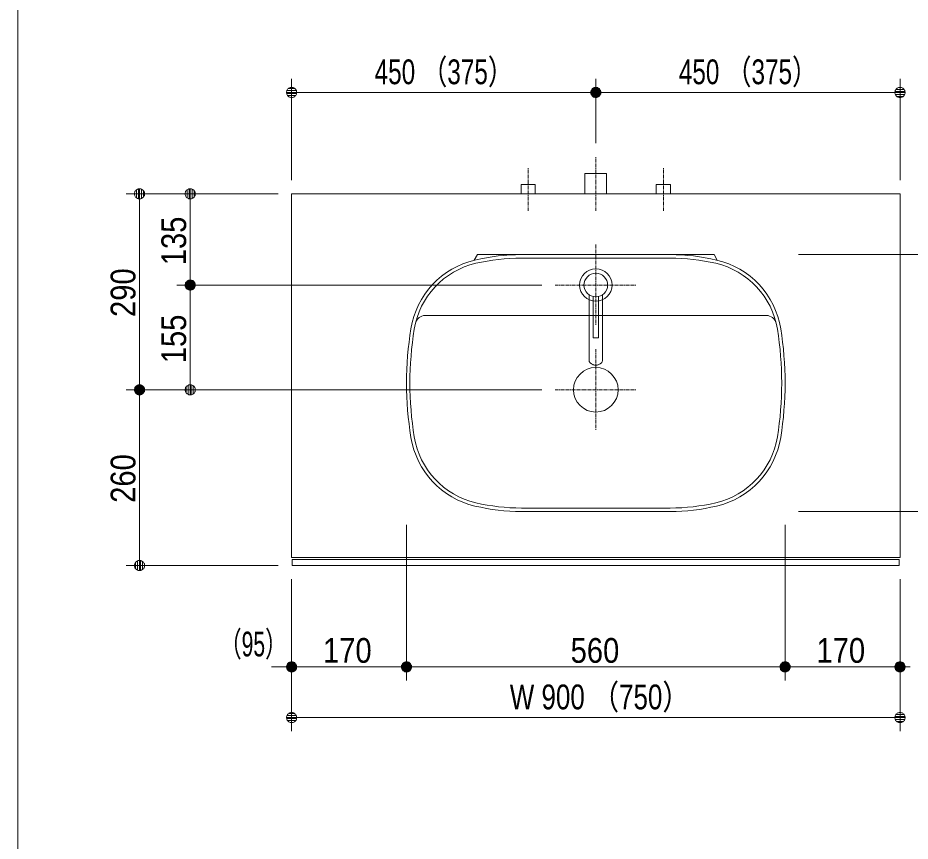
# Model space of a CAD drawing. Units: millimetres, scale not verified. Extents: x -6062 to 6062, y -3045 to 3045.
# Drawn here: x -368 to 953, y -778 to 440 of the extents above; entities that cross this region are included whole.
import ezdxf
from ezdxf.enums import TextEntityAlignment as Align

# ---------------------------------------------------------------- set-up
doc = ezdxf.new("R2010")
doc.units = ezdxf.units.MM
doc.header["$LTSCALE"] = 20
doc.linetypes.add('CHAIN1', pattern=[8, 5, -1, 1, -1])
for name, color, linetype, lineweight in [('0-0_1図面枠', 7, 'Continuous', 9), ('0-1_5ボウル・キャビネット', 7, 'Continuous', 9), ('0-2_2寸法-1', 7, 'Continuous', 9), ('0-3_0', 7, 'Continuous', 9), ('0-4_2寸法-2', 7, 'Continuous', 9), ('0-6_4給排水', 7, 'Continuous', 9)]:
    doc.layers.add(name, color=color, linetype=linetype, lineweight=lineweight)
doc.styles.add('ＭＳ Ｐゴシック', font='')
doc.styles.get('ＭＳ Ｐゴシック').set_extended_font_data('MS PGothic')

# ---------------------------------------------------------------- blocks, each defined once
blk = doc.blocks.new('グループ-4')
at = {"layer": '0-0_1図面枠'}
blk.add_line((28400, 41000), (28400, -48600), dxfattribs=at)
blk = doc.blocks.new('_Dot')
at = {"layer": '0-3_0'}
for p, q in [((-10, 0), (-20, 0)), ((9.78, 2), (-9.78, 2)), ((7.99, 6), (-7.99, 6)), ((9.16, -3.98), (-9.16, -3.98)), ((6, -7.98), (-6, -7.98))]:
    blk.add_line(p, q, dxfattribs=at)
for points in [[(10, 0), (9.92, 1.25), (9.69, 2.49), (9.3, 3.68), (8.76, 4.82), (8.09, 5.88), (7.29, 6.85), (6.37, 7.71), (5.36, 8.44), (4.26, 9.05), (3.09, 9.51), (1.87, 9.82), (0.63, 9.98), (-0.63, 9.98), (-1.87, 9.82), (-3.09, 9.51), (-4.26, 9.05), (-5.36, 8.44), (-6.37, 7.71), (-7.29, 6.85), (-8.09, 5.88), (-8.76, 4.82), (-9.3, 3.68), (-9.69, 2.49), (-9.92, 1.25), (-10, 0), (0, 0)], [(-10, 0), (-9.92, -1.25), (-9.69, -2.49), (-9.3, -3.68), (-8.76, -4.82), (-8.09, -5.88), (-7.29, -6.85), (-6.37, -7.71), (-5.36, -8.44), (-4.26, -9.05), (-3.09, -9.51), (-1.87, -9.82), (-0.63, -9.98), (0.63, -9.98), (1.87, -9.82), (3.09, -9.51), (4.26, -9.05), (5.36, -8.44), (6.37, -7.71), (7.29, -6.85), (8.09, -5.88), (8.76, -4.82), (9.3, -3.68), (9.69, -2.49), (9.92, -1.25), (10, 0), (0, 0)]]:
    blk.add_lwpolyline(points, close=True, dxfattribs=at)
blk = doc.blocks.new('グループ-51')
at = {"layer": '0-1_5ボウル・キャビネット'}
for p, q in [((47700, 1800), (43300, 1800)), ((47700, 1700), (43300, 1700)), ((50543.5, 0), (40456.5, 0)), ((43300, -5700), (47700, -5700)), ((43300, -5800), (47700, -5800))]:
    blk.add_line(p, q, dxfattribs=at)
for points in [[(41905, 1635.5), (42000, 1800), (43300, 1800)], [(49095, 1635.5), (49000, 1800), (47700, 1800)]]:
    blk.add_lwpolyline(points, dxfattribs=at)
for centre, radius, start, end in [((42497.7, -793.2), 2500, 103.25116, 170.74039), ((43300, -4200), 6000, 90, 103.25116), ((43300, -4200), 5900, 90, 103.25116), ((47700, -4200), 6000, 76.74884, 90), ((47700, -4200), 5900, 76.74884, 90), ((48502.3, -793.2), 2500, 9.25961, 76.74884), ((42497.7, -793.2), 2400, 103.25116, 170.74039), ((48502.3, -793.2), 2400, 9.25961, 76.74884), ((40456.5, -300), 300, 90, 166.41711), ((50543.5, -300), 300, 13.58289, 90), ((49900, -2000), 10000, 170.74039, 189.25961), ((49900, -2000), 9900, 170.74039, 189.25961), ((41100, -2000), 9900, 350.74039, 9.25961), ((41100, -2000), 10000, 350.74039, 9.25961), ((42497.7, -3206.8), 2500, 189.25961, 256.74884), ((42497.7, -3206.8), 2400, 189.25961, 256.74884), ((48502.3, -3206.8), 2400, 283.25116, 350.74039), ((48502.3, -3206.8), 2500, 283.25116, 350.74039), ((43300, 200), 5900, 256.74884, 270), ((47700, 200), 5900, 270, 283.25116), ((43300, 200), 6000, 256.74884, 270), ((47700, 200), 6000, 270, 283.25116)]:
    blk.add_arc(centre, radius, start, end, dxfattribs=at)
blk = doc.blocks.new('グループ-52')
at = {"layer": '0-1_5ボウル・キャビネット', "linetype": 'CHAIN1'}
for p, q in [((45500, -1000), (45500, -3400)), ((44300, -2200), (46700, -2200))]:
    blk.add_line(p, q, dxfattribs=at)
at = {"layer": '0-1_5ボウル・キャビネット'}
blk.add_circle((45500, -2200), 660, dxfattribs=at)
blk = doc.blocks.new('グループ-64')
at = {"layer": '0-6_4給排水', "linetype": 'CHAIN1'}
for p, q in [((45500, 2100), (45500, -300)), ((44300, 900), (46700, 900))]:
    blk.add_line(p, q, dxfattribs=at)
at = {"layer": '0-6_4給排水'}
for points in [[(45300, 612.8), (45300, -1317.1), (45300.8, -1330.8), (45303.3, -1345), (45307.7, -1359.2), (45314, -1373.5), (45322.3, -1387.4), (45332.6, -1400.9), (45344.7, -1413.6), (45358.6, -1425.4), (45373.9, -1436), (45390.6, -1445.3), (45408.1, -1453.2), (45426.4, -1459.5), (45445, -1464.4), (45463.6, -1467.7), (45482, -1469.7), (45500, -1470.3), (45518, -1469.7), (45536.4, -1467.7), (45555, -1464.4), (45573.6, -1459.5), (45591.9, -1453.2), (45609.4, -1445.3), (45626.1, -1436), (45641.4, -1425.4), (45655.3, -1413.6), (45667.4, -1400.9), (45677.7, -1387.4), (45686, -1373.5), (45692.3, -1359.2), (45696.7, -1345), (45699.2, -1330.8), (45700, -1317.1), (45700, 612.8)], [(45420, 559.3), (45420, -660), (45580, -660), (45580, 559.3)]]:
    blk.add_lwpolyline(points, dxfattribs=at)
for radius in [480, 350]:
    blk.add_circle((45500, 900), radius, dxfattribs=at)
blk = doc.blocks.new('グループ-68')
at = {"layer": '0-6_4給排水', "linetype": 'CHAIN1'}
blk.add_line((45500, 3100), (45500, 4700), dxfattribs=at)
at = {"layer": '0-6_4給排水'}
blk.add_lwpolyline([(45180, 3600), (45180, 4200), (45820, 4200), (45820, 3600)], dxfattribs=at)
blk = doc.blocks.new('止水栓_平面_W100')
at = {"layer": '0-6_4給排水', "linetype": 'CHAIN1'}
for p, q in [((-2000, -500), (-2000, 780)), ((2000, -500), (2000, 780))]:
    blk.add_line(p, q, dxfattribs=at)
at = {"layer": '0-6_4給排水'}
for points in [[(-2210, 0), (-2210, 280), (-1790, 280), (-1790, 0)], [(1790, 0), (1790, 280), (2210, 280), (2210, 0)]]:
    blk.add_lwpolyline(points, dxfattribs=at)

msp = doc.modelspace()

# ---------------------------------------------------------------- linework, layer by layer
at = {"layer": '0-1_5ボウル・キャビネット'}
for points in [[(37.5, 180), (937.5, 180), (937.5, -358), (37.5, -358)], [(38.5, -361), (936.5, -361), (936.5, -370), (38.5, -370)]]:
    msp.add_lwpolyline(points, close=True, dxfattribs=at)
at = {"layer": '0-2_2寸法-1'}
for p, q in [((37.5, 200), (37.5, 350)), ((487.5, 255), (487.5, 350)), ((487.5, 255), (487.5, 350)), ((937.5, 200), (937.5, 350)), ((472.49, 330), (52.51, 330)), ((502.51, 330), (922.49, 330)), ((-132.5, 180), (-207.5, 180)), ((17.5, 180), (-132.5, 180)), ((-187.5, -94.99), (-187.5, 164.99)), ((-112.5, 60.01), (-112.5, 164.99)), ((787.5, 90), (1107.5, 90)), ((407.5, 45), (-132.5, 45)), ((407.5, 45), (-132.5, 45)), ((-112.5, 29.99), (-112.5, -94.99)), ((-132.5, -110), (-207.5, -110)), ((-132.5, -110), (-207.5, -110)), ((407.5, -110), (-132.5, -110)), ((-187.5, -125.01), (-187.5, -354.99)), ((787.5, -290), (1107.5, -290)), ((207.5, -310), (207.5, -540)), ((767.5, -310), (767.5, -540)), ((17.5, -370), (-207.5, -370)), ((37.5, -390), (37.5, -540)), ((207.5, -390), (207.5, -540)), ((767.5, -390), (767.5, -540)), ((937.5, -390), (937.5, -540)), ((192.49, -520), (52.51, -520)), ((222.51, -520), (752.49, -520)), ((782.51, -520), (922.49, -520)), ((37.5, -540), (37.5, -615)), ((937.5, -540), (937.5, -615)), ((922.49, -595), (52.51, -595))]:
    msp.add_line(p, q, dxfattribs=at)
at = {"layer": '0-4_2寸法-2'}
for p, q in [((37.5, -390), (37.5, -540)), ((207.5, -390), (207.5, -540)), ((767.5, -390), (767.5, -540)), ((937.5, -390), (937.5, -540)), ((22.49, -520), (7.49, -520)), ((207.5, -520), (37.5, -520)), ((222.51, -520), (237.51, -520)), ((752.49, -520), (737.49, -520)), ((767.5, -520), (937.5, -520))]:
    msp.add_line(p, q, dxfattribs=at)

# ---------------------------------------------------------------- block references
at = {"layer": '0-0_1図面枠', "xscale": 0.05, "yscale": 0.05}
msp.add_blockref('グループ-4', (-1787.5, 0), dxfattribs=at)
at = {"layer": '0-1_5ボウル・キャビネット', "xscale": 0.05, "yscale": 0.05}
for name in ['グループ-51', 'グループ-52']:
    msp.add_blockref(name, (-1787.5, 0), dxfattribs=at)
at = {"layer": '0-2_2寸法-1', "xscale": 0.7503418, "yscale": 0.7503418}
for p, rotation in [((37.5, 330), 180), ((487.5, 330), 180), ((-187.5, 180), 90), ((-112.5, 180), 90), ((-112.5, 45), 270), ((-112.5, 45), 90), ((-187.5, -110), 270), ((-187.5, -110), 90), ((-112.5, -110), 270), ((-187.5, -370), 270), ((37.5, -520), 180), ((207.5, -520), 180), ((767.5, -520), 180), ((37.5, -595), 180)]:
    msp.add_blockref('_Dot', p, dxfattribs=dict(at, rotation=rotation))
for p in [(487.5, 330), (937.5, 330), (207.5, -520), (767.5, -520), (937.5, -520), (937.5, -595)]:
    msp.add_blockref('_Dot', p, dxfattribs=at)
at = {"layer": '0-4_2寸法-2', "xscale": 0.7503418, "yscale": 0.7503418}
for p in [(37.5, -520), (767.5, -520)]:
    msp.add_blockref('_Dot', p, dxfattribs=at)
at = {"layer": '0-4_2寸法-2', "xscale": 0.7503418, "yscale": 0.7503418, "rotation": 180}
for p in [(207.5, -520), (937.5, -520)]:
    msp.add_blockref('_Dot', p, dxfattribs=at)
at = {"layer": '0-6_4給排水', "xscale": 0.05, "yscale": 0.05}
for name, p in [('グループ-68', (-1787.5, 0)), ('止水栓_平面_W100', (487.5, 180)), ('グループ-64', (-1787.5, 0))]:
    msp.add_blockref(name, p, dxfattribs=at)

# ---------------------------------------------------------------- texts
at = {"layer": '0-2_2寸法-1', "style": 'ＭＳ Ｐゴシック'}
for s, height, width, p in [('450 （375）', 36.66, 0.75, (160.29, 331.19)), ('450 （375）', 36.66, 0.75, (610.29, 331.19)), ('170', 36.66, 0.9, (83.89, -524.96)), ('560', 36.66, 0.9, (450.22, -524.96)), ('170', 36.66, 0.9, (813.89, -524.96)), ('W 900 （750）', 36.69, 0.8, (360.23, -593.81))]:
    msp.add_text(s, height=height, dxfattribs=dict(at, width=width)).set_placement(p, align=Align.BOTTOM_LEFT)
at = {"layer": '0-2_2寸法-1', "style": 'ＭＳ Ｐゴシック', "width": 0.9}
for s, p in [('135', (-107.54, 74.28)), ('290', (-182.54, -2.28)), ('155', (-107.54, -70.72)), ('260', (-182.54, -277.28))]:
    msp.add_text(s, height=36.66, rotation=90, dxfattribs=at).set_placement(p, align=Align.BOTTOM_LEFT)
at = {"layer": '0-4_2寸法-2', "style": 'ＭＳ Ｐゴシック', "width": 0.65}
msp.add_text('（95）', height=36.66, dxfattribs=at).set_placement((-68.93, -515.51), align=Align.BOTTOM_LEFT)

doc.saveas('drawing.dxf')
